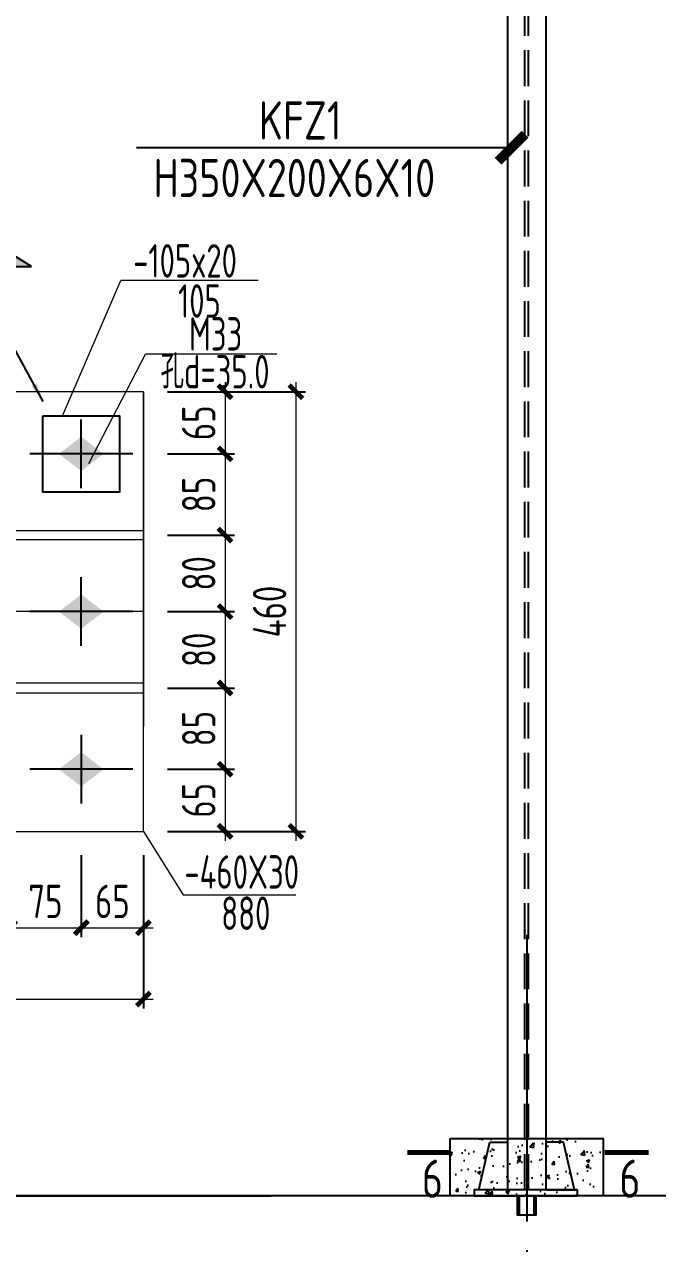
# Model space of a CAD drawing. Extents: x -2746917 to -971774, y -3334247 to -3250358.
# Drawn here: x -1148006 to -1141384, y -3302778 to -3290021 of the extents above; entities that cross this region are included whole.
import ezdxf

# ---------------------------------------------------------------- set-up
doc = ezdxf.new("R2010")
doc.units = 0
doc.header["$LTSCALE"] = 1000
doc.header["$MEASUREMENT"] = 0
doc.header["$PDMODE"] = 35
doc.linetypes.add('DASH', pattern=[0.35, 0.25, -0.1])
doc.linetypes.add('DOTE', pattern=[2.42, 2, -0.2, 0.02, -0.2])
doc.layers.get('0').update_dxf_attribs({"linetype": 'CONTINUOUS'})
doc.layers.get('Defpoints').update_dxf_attribs({"linetype": 'CONTINUOUS'})
for name, color, linetype in [('10', 7, 'CONTINUOUS'), ('AXIS', 253, 'DOTE'), ('BEAM_CON', 4, 'CONTINUOUS'), ('COLU', 7, 'CONTINUOUS'), ('DIM', 3, 'CONTINUOUS'), ('HATCH', 254, 'CONTINUOUS'), ('TEXT', 7, 'CONTINUOUS'), ('THIN', 7, 'CONTINUOUS'), ('WALL', 5, 'CONTINUOUS'), ('WELD', 7, 'CONTINUOUS')]:
    doc.layers.add(name, color=color, linetype=linetype)
doc.styles.add('SJQYTEXTSTYLE', font='GBXWXT.shx', dxfattribs={"bigfont": 'GBHZFS.shx'})
doc.styles.add('TSSD_Dimension', font='tssdeng.shx', dxfattribs={"width": 0.75, "bigfont": 'Hztxt.shx'})
doc.styles.add('TSSD_Norm', font='tssdeng.shx', dxfattribs={"width": 0.75, "bigfont": 'hztxt.shx'})
doc.styles.add('TSSD_Rein', font='Tssdeng.shx', dxfattribs={"width": 0.75, "bigfont": 'hztxt.shx'})
doc.dimstyles.new('SJQY_30_100', dxfattribs={"dimtxt": 350, "dimasz": 100, "dimexe": 250, "dimexo": 250, "dimgap": 100, "dimtad": 1, "dimdec": 0, "dimlfac": 0.3, "dimzin": 0, "dimdsep": 46, "dimtxsty": 'SJQYTEXTSTYLE', "dimblk": 'ARCHTICK', "dimcen": 0, "dimclrd": 256, "dimclre": 256, "dimclrt": 256, "dimadec": 0, "dimazin": 0, "dimtfac": 1, "dimtdec": 0, "dimtix": 1, "dimtmove": 2, "dimatfit": 1, "dimldrblk": 'ARCHTICK', "dimfxl": 1, "dimtvp": 1, "dimtolj": 1, "dimtzin": 0, "dimlwd": -1, "dimlwe": -1, "dimarcsym": 0})
doc.dimstyles.new('TSSD_10_100', dxfattribs={"dimtxt": 350, "dimasz": 100, "dimexe": 100, "dimexo": 250, "dimgap": 100, "dimtad": 1, "dimdec": 0, "dimlfac": 0.1, "dimzin": 0, "dimdsep": 46, "dimtxsty": 'TSSD_Dimension', "dimblk": 'ARCHTICK', "dimcen": 0, "dimdle": 100, "dimclrt": 7, "dimadec": 0, "dimazin": 0, "dimtfac": 1, "dimtdec": 0, "dimtix": 1, "dimtmove": 2, "dimatfit": 3, "dimldrblk": 'ARCHTICK', "dimfxl": 1, "dimtolj": 1, "dimtzin": 0, "dimlwd": 5, "dimarcsym": 0})
doc.dimstyles.new('TSSD_LEADER_STYLE_200.0', dxfattribs={"dimtxt": 700, "dimasz": 200, "dimexe": 200, "dimexo": 500, "dimgap": 0.09, "dimtad": 0, "dimtih": 1, "dimtoh": 1, "dimdec": 4, "dimzin": 0, "dimdsep": 46, "dimtxsty": 'Standard', "dimcen": 0.09, "dimdle": 200, "dimclrt": 7, "dimadec": 0, "dimazin": 0, "dimtfac": 1, "dimtdec": 4, "dimtofl": 0, "dimtmove": 0, "dimatfit": 3, "dimfxl": 1, "dimtolj": 1, "dimtzin": 0, "dimarcsym": 0})

# ---------------------------------------------------------------- blocks, each defined once
blk = doc.blocks.new('_ArchTick')
at = {"color": 0, "const_width": 0.5}
blk.add_lwpolyline([(-0.707, -0.707), (0.707, 0.707)], dxfattribs=at)
blk = doc.blocks.new('_WELD001')
at = {"linetype": 'ByBlock'}
h = blk.add_hatch(color=0, dxfattribs=at)
h.paths.add_polyline_path([(0.8, 1), (0, 1.5), (0, 1)])
edge = h.paths.add_edge_path()
edge.add_line((0, 0), (0, 1.5))
at = {"color": 0, "linetype": 'ByBlock'}
for p, q in [((0, 0), (0, 1.5)), ((0.8, 1), (0, 1.5)), ((0, 1), (0.8, 1))]:
    blk.add_line(p, q, dxfattribs=at)
blk = doc.blocks.new('A$C5C7C78FF')
at = {"layer": '10', "color": 0}
blk.add_solid([(27.2, -141.2, -192), (-72.8, -11.2, -192), (127.2, -11.2, -192), (27.2, 118.8, -192)], dxfattribs=at)
at = {"layer": 'AXIS', "color": 0, "linetype": 'ByBlock'}
for p, q in [((27.2, -311.2, -192), (27.2, 288.8, -192)), ((227.2, -11.2, -192), (-172.8, -11.2, -192))]:
    blk.add_line(p, q, dxfattribs=at)
blk = doc.blocks.new('*D913')
at = {"layer": 'Defpoints', "color": 0, "ltscale": 1.5}
for p in [(-1148161, -3298465), (-1147411, -3298465), (-1147411, -3299473)]:
    blk.add_point(p, dxfattribs=at)
at = {"layer": 'DIM', "color": 0, "lineweight": -2, "ltscale": 1.5}
for p, q in [((-1148161, -3298715), (-1148161, -3299573)), ((-1147411, -3298715), (-1147411, -3299573))]:
    blk.add_line(p, q, dxfattribs=at)
at = {"layer": 'DIM', "color": 0, "lineweight": 5, "ltscale": 1.5}
blk.add_line((-1148261, -3299473), (-1147311, -3299473), dxfattribs=at)
at = {"layer": 'DIM', "color": 0, "lineweight": 5, "ltscale": 1.5, "xscale": 100, "yscale": 100, "zscale": 100, "rotation": 180}
blk.add_blockref('_ArchTick', (-1148161, -3299473), dxfattribs=at)
at = {"layer": 'DIM', "color": 0, "lineweight": 5, "ltscale": 1.5, "xscale": 100, "yscale": 100, "zscale": 100}
blk.add_blockref('_ArchTick', (-1147411, -3299473), dxfattribs=at)
at = {"layer": 'DIM', "color": 7, "lineweight": 5, "ltscale": 1.5, "insert": (-1147786, -3299198), "char_height": 350, "attachment_point": 5, "style": 'TSSD_Dimension'}
blk.add_mtext('\\A1;75', dxfattribs=at)
blk = doc.blocks.new('*D914')
at = {"layer": 'Defpoints', "color": 0, "ltscale": 1.5}
for p in [(-1147411, -3298465), (-1146761, -3298465), (-1146761, -3299473)]:
    blk.add_point(p, dxfattribs=at)
at = {"layer": 'DIM', "color": 0, "lineweight": -2, "ltscale": 1.5}
for p, q in [((-1147411, -3298715), (-1147411, -3299573)), ((-1146761, -3298715), (-1146761, -3299573))]:
    blk.add_line(p, q, dxfattribs=at)
at = {"layer": 'DIM', "color": 0, "lineweight": 5, "ltscale": 1.5}
blk.add_line((-1147511, -3299473), (-1146661, -3299473), dxfattribs=at)
at = {"layer": 'DIM', "color": 0, "lineweight": 5, "ltscale": 1.5, "xscale": 100, "yscale": 100, "zscale": 100, "rotation": 180}
blk.add_blockref('_ArchTick', (-1147411, -3299473), dxfattribs=at)
at = {"layer": 'DIM', "color": 0, "lineweight": 5, "ltscale": 1.5, "xscale": 100, "yscale": 100, "zscale": 100}
blk.add_blockref('_ArchTick', (-1146761, -3299473), dxfattribs=at)
at = {"layer": 'DIM', "color": 7, "lineweight": 5, "ltscale": 1.5, "insert": (-1147086, -3299198), "char_height": 350, "attachment_point": 5, "style": 'TSSD_Dimension'}
blk.add_mtext('\\A1;65', dxfattribs=at)
blk = doc.blocks.new('*D915')
at = {"layer": 'Defpoints', "color": 0, "ltscale": 1.5}
for p in [(-1155561, -3298465), (-1146761, -3298465), (-1146761, -3300219)]:
    blk.add_point(p, dxfattribs=at)
at = {"layer": 'DIM', "color": 0, "lineweight": -2, "ltscale": 1.5}
for p, q in [((-1155561, -3298715), (-1155561, -3300319)), ((-1146761, -3298715), (-1146761, -3300319))]:
    blk.add_line(p, q, dxfattribs=at)
at = {"layer": 'DIM', "color": 0, "lineweight": 5, "ltscale": 1.5}
blk.add_line((-1155661, -3300219), (-1146661, -3300219), dxfattribs=at)
at = {"layer": 'DIM', "color": 0, "lineweight": 5, "ltscale": 1.5, "xscale": 100, "yscale": 100, "zscale": 100, "rotation": 180}
blk.add_blockref('_ArchTick', (-1155561, -3300219), dxfattribs=at)
at = {"layer": 'DIM', "color": 0, "lineweight": 5, "ltscale": 1.5, "xscale": 100, "yscale": 100, "zscale": 100}
blk.add_blockref('_ArchTick', (-1146761, -3300219), dxfattribs=at)
at = {"layer": 'DIM', "color": 7, "lineweight": 5, "ltscale": 1.5, "insert": (-1151161, -3299944), "char_height": 350, "attachment_point": 5, "style": 'TSSD_Dimension'}
blk.add_mtext('\\A1;880', dxfattribs=at)
blk = doc.blocks.new('*D916')
at = {"layer": 'Defpoints', "color": 0, "ltscale": 1.5}
for p in [(-1146761, -3293865), (-1146761, -3294515), (-1145908, -3294515)]:
    blk.add_point(p, dxfattribs=at)
at = {"layer": 'DIM', "color": 0, "lineweight": 5, "ltscale": 1.5}
blk.add_line((-1145908, -3293765), (-1145908, -3294615), dxfattribs=at)
at = {"layer": 'DIM', "color": 0, "lineweight": -2, "ltscale": 1.5}
for p, q in [((-1146511, -3293865), (-1145808, -3293865)), ((-1146511, -3294515), (-1145808, -3294515))]:
    blk.add_line(p, q, dxfattribs=at)
at = {"layer": 'DIM', "color": 0, "lineweight": 5, "ltscale": 1.5, "xscale": 100, "yscale": 100, "zscale": 100}
for p, rotation in [((-1145908, -3293865), 90), ((-1145908, -3294515), 270)]:
    blk.add_blockref('_ArchTick', p, dxfattribs=dict(at, rotation=rotation))
at = {"layer": 'DIM', "color": 7, "lineweight": 5, "ltscale": 1.5, "insert": (-1146183, -3294190), "char_height": 350, "attachment_point": 5, "rotation": 90, "style": 'TSSD_Dimension'}
blk.add_mtext('\\A1;65', dxfattribs=at)
blk = doc.blocks.new('*D917')
at = {"layer": 'Defpoints', "color": 0, "ltscale": 1.5}
for p in [(-1146761, -3294515), (-1146761, -3295365), (-1145908, -3295365)]:
    blk.add_point(p, dxfattribs=at)
at = {"layer": 'DIM', "color": 0, "lineweight": 5, "ltscale": 1.5}
blk.add_line((-1145908, -3294415), (-1145908, -3295465), dxfattribs=at)
at = {"layer": 'DIM', "color": 0, "lineweight": -2, "ltscale": 1.5}
for p, q in [((-1146511, -3294515), (-1145808, -3294515)), ((-1146511, -3295365), (-1145808, -3295365))]:
    blk.add_line(p, q, dxfattribs=at)
at = {"layer": 'DIM', "color": 0, "lineweight": 5, "ltscale": 1.5, "xscale": 100, "yscale": 100, "zscale": 100}
for p, rotation in [((-1145908, -3294515), 90), ((-1145908, -3295365), 270)]:
    blk.add_blockref('_ArchTick', p, dxfattribs=dict(at, rotation=rotation))
at = {"layer": 'DIM', "color": 7, "lineweight": 5, "ltscale": 1.5, "insert": (-1146183, -3294940), "char_height": 350, "attachment_point": 5, "rotation": 90, "style": 'TSSD_Dimension'}
blk.add_mtext('\\A1;85', dxfattribs=at)
blk = doc.blocks.new('*D918')
at = {"layer": 'Defpoints', "color": 0, "ltscale": 1.5}
for p in [(-1146761, -3295365), (-1146761, -3296165), (-1145908, -3296165)]:
    blk.add_point(p, dxfattribs=at)
at = {"layer": 'DIM', "color": 0, "lineweight": -2, "ltscale": 1.5}
for p, q in [((-1146511, -3295365), (-1145808, -3295365)), ((-1146511, -3296165), (-1145808, -3296165))]:
    blk.add_line(p, q, dxfattribs=at)
at = {"layer": 'DIM', "color": 0, "lineweight": 5, "ltscale": 1.5}
blk.add_line((-1145908, -3295265), (-1145908, -3296265), dxfattribs=at)
at = {"layer": 'DIM', "color": 0, "lineweight": 5, "ltscale": 1.5, "xscale": 100, "yscale": 100, "zscale": 100}
for p, rotation in [((-1145908, -3295365), 90), ((-1145908, -3296165), 270)]:
    blk.add_blockref('_ArchTick', p, dxfattribs=dict(at, rotation=rotation))
at = {"layer": 'DIM', "color": 7, "lineweight": 5, "ltscale": 1.5, "insert": (-1146183, -3295765), "char_height": 350, "attachment_point": 5, "rotation": 90, "style": 'TSSD_Dimension'}
blk.add_mtext('\\A1;80', dxfattribs=at)
blk = doc.blocks.new('*D919')
at = {"layer": 'Defpoints', "color": 0, "ltscale": 1.5}
for p in [(-1146761, -3296165), (-1146761, -3296965), (-1145908, -3296965)]:
    blk.add_point(p, dxfattribs=at)
at = {"layer": 'DIM', "color": 0, "lineweight": 5, "ltscale": 1.5}
blk.add_line((-1145908, -3296065), (-1145908, -3297065), dxfattribs=at)
at = {"layer": 'DIM', "color": 0, "lineweight": -2, "ltscale": 1.5}
for p, q in [((-1146511, -3296165), (-1145808, -3296165)), ((-1146511, -3296965), (-1145808, -3296965))]:
    blk.add_line(p, q, dxfattribs=at)
at = {"layer": 'DIM', "color": 0, "lineweight": 5, "ltscale": 1.5, "xscale": 100, "yscale": 100, "zscale": 100}
for p, rotation in [((-1145908, -3296165), 90), ((-1145908, -3296965), 270)]:
    blk.add_blockref('_ArchTick', p, dxfattribs=dict(at, rotation=rotation))
at = {"layer": 'DIM', "color": 7, "lineweight": 5, "ltscale": 1.5, "insert": (-1146183, -3296565), "char_height": 350, "attachment_point": 5, "rotation": 90, "style": 'TSSD_Dimension'}
blk.add_mtext('\\A1;80', dxfattribs=at)
blk = doc.blocks.new('*D920')
at = {"layer": 'Defpoints', "color": 0, "ltscale": 1.5}
for p in [(-1146761, -3296965), (-1146761, -3297815), (-1145908, -3297815)]:
    blk.add_point(p, dxfattribs=at)
at = {"layer": 'DIM', "color": 0, "lineweight": 5, "ltscale": 1.5}
blk.add_line((-1145908, -3296865), (-1145908, -3297915), dxfattribs=at)
at = {"layer": 'DIM', "color": 0, "lineweight": -2, "ltscale": 1.5}
for p, q in [((-1146511, -3296965), (-1145808, -3296965)), ((-1146511, -3297815), (-1145808, -3297815))]:
    blk.add_line(p, q, dxfattribs=at)
at = {"layer": 'DIM', "color": 0, "lineweight": 5, "ltscale": 1.5, "xscale": 100, "yscale": 100, "zscale": 100}
for p, rotation in [((-1145908, -3296965), 90), ((-1145908, -3297815), 270)]:
    blk.add_blockref('_ArchTick', p, dxfattribs=dict(at, rotation=rotation))
at = {"layer": 'DIM', "color": 7, "lineweight": 5, "ltscale": 1.5, "insert": (-1146183, -3297390), "char_height": 350, "attachment_point": 5, "rotation": 90, "style": 'TSSD_Dimension'}
blk.add_mtext('\\A1;85', dxfattribs=at)
blk = doc.blocks.new('*D921')
at = {"layer": 'Defpoints', "color": 0, "ltscale": 1.5}
for p in [(-1146761, -3297815), (-1146761, -3298465), (-1145908, -3298465)]:
    blk.add_point(p, dxfattribs=at)
at = {"layer": 'DIM', "color": 0, "lineweight": 5, "ltscale": 1.5}
blk.add_line((-1145908, -3297715), (-1145908, -3298565), dxfattribs=at)
at = {"layer": 'DIM', "color": 0, "lineweight": -2, "ltscale": 1.5}
for p, q in [((-1146511, -3297815), (-1145808, -3297815)), ((-1146511, -3298465), (-1145808, -3298465))]:
    blk.add_line(p, q, dxfattribs=at)
at = {"layer": 'DIM', "color": 0, "lineweight": 5, "ltscale": 1.5, "xscale": 100, "yscale": 100, "zscale": 100}
for p, rotation in [((-1145908, -3297815), 90), ((-1145908, -3298465), 270)]:
    blk.add_blockref('_ArchTick', p, dxfattribs=dict(at, rotation=rotation))
at = {"layer": 'DIM', "color": 7, "lineweight": 5, "ltscale": 1.5, "insert": (-1146183, -3298140), "char_height": 350, "attachment_point": 5, "rotation": 90, "style": 'TSSD_Dimension'}
blk.add_mtext('\\A1;65', dxfattribs=at)
blk = doc.blocks.new('*D922')
at = {"layer": 'Defpoints', "color": 0, "ltscale": 1.5}
for p in [(-1146761, -3293865), (-1146761, -3298465), (-1145167, -3298465)]:
    blk.add_point(p, dxfattribs=at)
at = {"layer": 'DIM', "color": 0, "lineweight": 5, "ltscale": 1.5}
blk.add_line((-1145167, -3293765), (-1145167, -3298565), dxfattribs=at)
at = {"layer": 'DIM', "color": 0, "lineweight": -2, "ltscale": 1.5}
for p, q in [((-1146511, -3293865), (-1145067, -3293865)), ((-1146511, -3298465), (-1145067, -3298465))]:
    blk.add_line(p, q, dxfattribs=at)
at = {"layer": 'DIM', "color": 0, "lineweight": 5, "ltscale": 1.5, "xscale": 100, "yscale": 100, "zscale": 100}
for p, rotation in [((-1145167, -3293865), 90), ((-1145167, -3298465), 270)]:
    blk.add_blockref('_ArchTick', p, dxfattribs=dict(at, rotation=rotation))
at = {"layer": 'DIM', "color": 7, "lineweight": 5, "ltscale": 1.5, "insert": (-1145442, -3296165), "char_height": 350, "attachment_point": 5, "rotation": 90, "style": 'TSSD_Dimension'}
blk.add_mtext('\\A1;460', dxfattribs=at)

msp = doc.modelspace()

# ---------------------------------------------------------------- hatches: boundary and pattern name
at = {"layer": 'HATCH', "ltscale": 1.5}
h = msp.add_hatch(dxfattribs=at)
h.set_pattern_fill('CONCRETE', color=251, scale=50, style=0)
h.set_pattern_definition([(50, (-177836.82, -155271), (358.63009, -31.376067), [37.5, -412.5]), (355, (-177836.8, -155271), (-69.375667, 376.096067), [30, -330]), (100.4514, (-177806.93, -155273.63), (289.25469, 344.71977), [31.870095, -350.571056]), (46.1842, (-177836.8, -155171), (533.620524, -82.75951), [56.25, -618.75]), (96.6356, (-177792.35, -155177.9), (467.33135, 487.058935), [47.80514, -525.8565]), (351.1842, (-177836.8, -155171), (467.33097, 487.0593), [45, -495]), (21, (-177786.82, -155196), (298.453526, -201.309445), [37.5, -412.5]), (326, (-177786.8, -155196), (121.657666, 362.575023), [30, -330]), (71.4514, (-177761.94, -155212.8), (420.111314, 161.26525), [31.870095, -350.571056]), (37.5, (-177836.82, -155271.01), (6.0799277, 166.446927), [0, -326, 0, -335, 0, -331.25]), (7.5, (-177836.82, -155271.01), (131.534769, 197.205856), [0, -191, 0, -318.5, 0, -126.25]), (327.5, (-177948.32, -155271.01), (266.911218, -11.277436), [0, -125, 0, -390, 0, -517.5]), (317.5, (-177998.32, -155271.01), (291.593085, 50.052491), [0, -162.5, 0, -259, 0, -367.5])])
h.paths.add_polyline_path([(-1141953.6, -3301676.82), (-1143553.6, -3301676.82), (-1143553.6, -3302276.82), (-1141953.6, -3302276.82)])

# ---------------------------------------------------------------- linework, layer by layer
at = {"layer": '10', "color": 6, "const_width": 51.43}
for points in [[(-1143545.13, -3301824.56), (-1144002.27, -3301824.56)], [(-1141479.5, -3301824.56), (-1141936.64, -3301824.56)]]:
    msp.add_lwpolyline(points, dxfattribs=at)
at = {"layer": 'AXIS', "linetype": 'DOTE', "lineweight": 5}
msp.add_line((-1146761.43, -3296165.46, -576), (-1155561.43, -3296165.46, -576), dxfattribs=at)
at = {"layer": 'AXIS', "ltscale": 1.5}
msp.add_line((-1142753.6, -3299546.63), (-1142753.6, -3303039.78), dxfattribs=at)
at = {"layer": 'BEAM_CON', "linetype": 'DASH', "ltscale": 1.5}
for p, q in [((-1142773.6, -3302216.82), (-1142773.6, -3281011.24)), ((-1142733.6, -3302216.82), (-1142733.6, -3281014.07))]:
    msp.add_line(p, q, dxfattribs=at)
at = {"layer": 'BEAM_CON', "ltscale": 1.5}
for points in [[(-1143138.48, -3301716.82), (-1142953.6, -3301716.82), (-1142953.6, -3302216.82), (-1143253.6, -3302216.82)], [(-1142368.73, -3301716.82), (-1142553.6, -3301716.82), (-1142553.6, -3302216.82), (-1142253.6, -3302216.82)], [(-1142221.14, -3302216.82), (-1143303.6, -3302216.82), (-1143303.6, -3302276.82), (-1142221.14, -3302276.82)], [(-1142653.6, -3302276.82), (-1142853.6, -3302276.82), (-1142853.6, -3302476.82), (-1142653.6, -3302476.82)], [(-1142673.6, -3302276.82), (-1142833.6, -3302276.82), (-1142833.6, -3302476.82), (-1142673.6, -3302476.82)]]:
    msp.add_lwpolyline(points, close=True, dxfattribs=at)
at = {"layer": 'COLU', "lineweight": 5, "ltscale": 1.5}
for p, q in [((-1147606.45, -3294115.46, -590.65), (-1146999.19, -3292702.51, -403.2)), ((-1147330.98, -3294615.46, -576), (-1146739.03, -3293471.25, -576)), ((-1146761.43, -3293865.46, -576), (-1146761.43, -3297365.46, -576))]:
    msp.add_line(p, q, dxfattribs=at)
at = {"layer": 'COLU', "linetype": 'ByBlock', "lineweight": 5}
for p, q in [((-1145561.28, -3292702.51, -403.2), (-1146999.19, -3292702.51, -403.2)), ((-1146761.43, -3298465.46, -576), (-1146347.42, -3299128.56, -480)), ((-1146347.42, -3299128.56, -480), (-1145166.53, -3299128.56, -480))]:
    msp.add_line(p, q, dxfattribs=at)
at = {"layer": 'COLU', "lineweight": 5, "ltscale": 1.5, "elevation": -576}
msp.add_lwpolyline([(-1155561.43, -3298465.46), (-1146761.43, -3298465.46), (-1146761.43, -3293865.46), (-1155561.43, -3293865.46)], close=True, dxfattribs=at)
at = {"layer": 'COLU', "elevation": -576}
msp.add_lwpolyline([(-1147813.05, -3294115.46), (-1147013.05, -3294115.46), (-1147013.05, -3294915.46), (-1147813.05, -3294915.46)], close=True, dxfattribs=at)
at = {"layer": 'COLU', "lineweight": 5, "elevation": -576}
for points in [[(-1148161.43, -3295315.46), (-1146761.43, -3295315.46), (-1146761.43, -3295415.46), (-1148161.43, -3295415.46)], [(-1148161.43, -3297015.46), (-1146761.43, -3297015.46), (-1146761.43, -3296915.46), (-1148161.43, -3296915.46)]]:
    msp.add_lwpolyline(points, close=True, dxfattribs=at)
at = {"layer": 'COLU', "color": 251}
msp.add_lwpolyline([(-1143553.6, -3301676.82), (-1141953.6, -3301676.82), (-1141953.6, -3302276.82), (-1143553.6, -3302276.82)], close=True, dxfattribs=at)
at = {"layer": 'TEXT', "lineweight": 5}
msp.add_line((-1145365.06, -3293471.25, -624), (-1146739.03, -3293471.25, -624), dxfattribs=at)
at = {"layer": 'WALL', "color": 4}
for p, q in [((-1142953.6, -3280998.49), (-1142953.6, -3302216.82)), ((-1142553.6, -3281026.82), (-1142553.6, -3302216.82)), ((-1209202.04, -3302276.82), (-1145424.65, -3302276.82)), ((-1108305.17, -3302276.82), (-1172082.56, -3302276.82))]:
    msp.add_line(p, q, dxfattribs=at)

# ---------------------------------------------------------------- block references
at = {"layer": 'COLU', "linetype": 'ByBlock', "yscale": 1.797119999770075, "zscale": 1.797119999999381, "rotation": 90}
for p, xscale in [((-1147431.54, -3294466.53, -230.95), -1.797119999770075), ((-1147431.54, -3296116.53, -230.95), -1.797119999770075), ((-1147431.54, -3297864.39, -230.95), 1.797119999770075)]:
    msp.add_blockref('A$C5C7C78FF', p, dxfattribs=dict(at, xscale=xscale))
at = {"layer": 'WELD', "xscale": 480, "yscale": 480, "zscale": 480}
msp.add_blockref('_WELD001', (-1148315.9, -3293035.27, -595.2), dxfattribs=at)

# ---------------------------------------------------------------- texts
at = {"layer": '10', "color": 6, "style": 'TSSD_Rein', "width": 0.8}
for p in [(-1143850.32, -3302298.96), (-1141784.69, -3302298.96)]:
    msp.add_text('6', height=400, dxfattribs=at).set_placement(p)
at = {"layer": 'TEXT', "color": 6, "style": 'TSSD_Norm', "width": 0.8}
msp.add_text('KFZ1', height=400, dxfattribs=at).set_placement((-1145554.51, -3291226.32))
at = {"layer": 'TEXT', "style": 'TSSD_Norm', "width": 0.8}
msp.add_text('H350X200X6X10', height=400, dxfattribs=at).set_placement((-1146656.64, -3291828.58))
at = {"layer": 'TEXT', "lineweight": 5, "style": 'TSSD_Rein', "width": 0.7}
for s, p in [('-105x20', (-1146868.28, -3292670.79, -403.2)), ('105', (-1146399.54, -3293090.85, -403.2)), ('M33', (-1146284.78, -3293434.84, -624)), ('孔d=35.0', (-1146581.98, -3293830.22, -624)), ('-460X30', (-1146332.94, -3299064.7, -480)), ('880', (-1145947.07, -3299496.66, -480))]:
    msp.add_text(s, height=350, dxfattribs=at).set_placement(p)

# ---------------------------------------------------------------- dimensions: what is measured, and where the dimension line sits
at = {"layer": 'DIM', "lineweight": 5, "ltscale": 1.5}
for base, p1, p2, picture, middle in [((-1145908.04, -3294515.46, -576), (-1146761.43, -3293865.46, -576), (-1146761.43, -3294515.46, -576), '*D916', (-1146183.04, -3294190.46, -576)), ((-1145167.29, -3298465.46, -576), (-1146761.43, -3293865.46, -576), (-1146761.43, -3298465.46, -576), '*D922', (-1145442.29, -3296165.46, -576)), ((-1145908.04, -3295365.46, -576), (-1146761.43, -3294515.46, -576), (-1146761.43, -3295365.46, -576), '*D917', (-1146183.04, -3294940.46, -576)), ((-1145908.04, -3296165.46, -576), (-1146761.43, -3295365.46, -576), (-1146761.43, -3296165.46, -576), '*D918', (-1146183.04, -3295765.46, -576)), ((-1145908.04, -3296965.46, -576), (-1146761.43, -3296165.46, -576), (-1146761.43, -3296965.46, -576), '*D919', (-1146183.04, -3296565.46, -576)), ((-1145908.04, -3297815.46, -576), (-1146761.43, -3296965.46, -576), (-1146761.43, -3297815.46, -576), '*D920', (-1146183.04, -3297390.46, -576)), ((-1145908.04, -3298465.46, -576), (-1146761.43, -3297815.46, -576), (-1146761.43, -3298465.46, -576), '*D921', (-1146183.04, -3298140.46, -576))]:
    dim = msp.add_linear_dim(base=base, p1=p1, p2=p2, angle=90, dimstyle='TSSD_10_100', dxfattribs=at)
    dim.commit()
    dim.dimension.update_dxf_attribs({"geometry": picture, "text_midpoint": middle})
for base, p1, p2, picture, middle in [((-1146761.43, -3300218.79, -576), (-1155561.43, -3298465.46, -576), (-1146761.43, -3298465.46, -576), '*D915', (-1151161.43, -3299943.79, -576)), ((-1147411.43, -3299472.85, -576), (-1148161.43, -3298465.46, -576), (-1147411.43, -3298465.46, -576), '*D913', (-1147786.43, -3299197.85, -576)), ((-1146761.43, -3299472.85, -576), (-1147411.43, -3298465.46, -576), (-1146761.43, -3298465.46, -576), '*D914', (-1147086.43, -3299197.85, -576))]:
    dim = msp.add_linear_dim(base=base, p1=p1, p2=p2, dimstyle='TSSD_10_100', dxfattribs=at)
    dim.commit()
    dim.dimension.update_dxf_attribs({"geometry": picture, "text_midpoint": middle})

# ---------------------------------------------------------------- leaders
at = {"layer": 'THIN', "lineweight": 5}
msp.add_leader([(-1142911.12, -3291312.57), (-1146834.71, -3291312.57)], dimstyle='SJQY_30_100', override={"dimasz": 200}, dxfattribs=at)
at = {"layer": 'WELD'}
msp.add_leader([(-1147809.55, -3293965.46, -595.2), (-1148315.9, -3293035.27, -595.2)], dimstyle='TSSD_LEADER_STYLE_200.0', dxfattribs=at)

doc.saveas('drawing.dxf')
